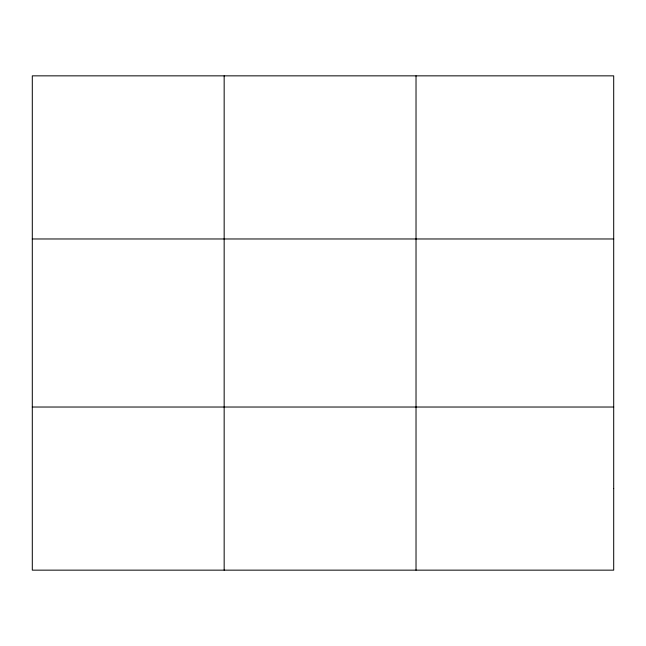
<?xml version="1.0" encoding="UTF-8"?>
<svg xmlns="http://www.w3.org/2000/svg" width="646" height="646" viewBox="0 0 646 646"><rect width="100%" height="100%" fill="white"/><g stroke="black" fill="none" stroke-linecap="round" stroke-linejoin="round"><path stroke-width="0.97" d="M224.162 570.152L224.162 75.848M416.024 570.152L416.024 75.848M32.3 238.972L613.7 238.972M32.3 407.028L613.7 407.028M613.7 488.594L613.7 570.152L32.3 570.152L32.3 75.848L613.7 75.848L613.7 488.594"/></g></svg>
